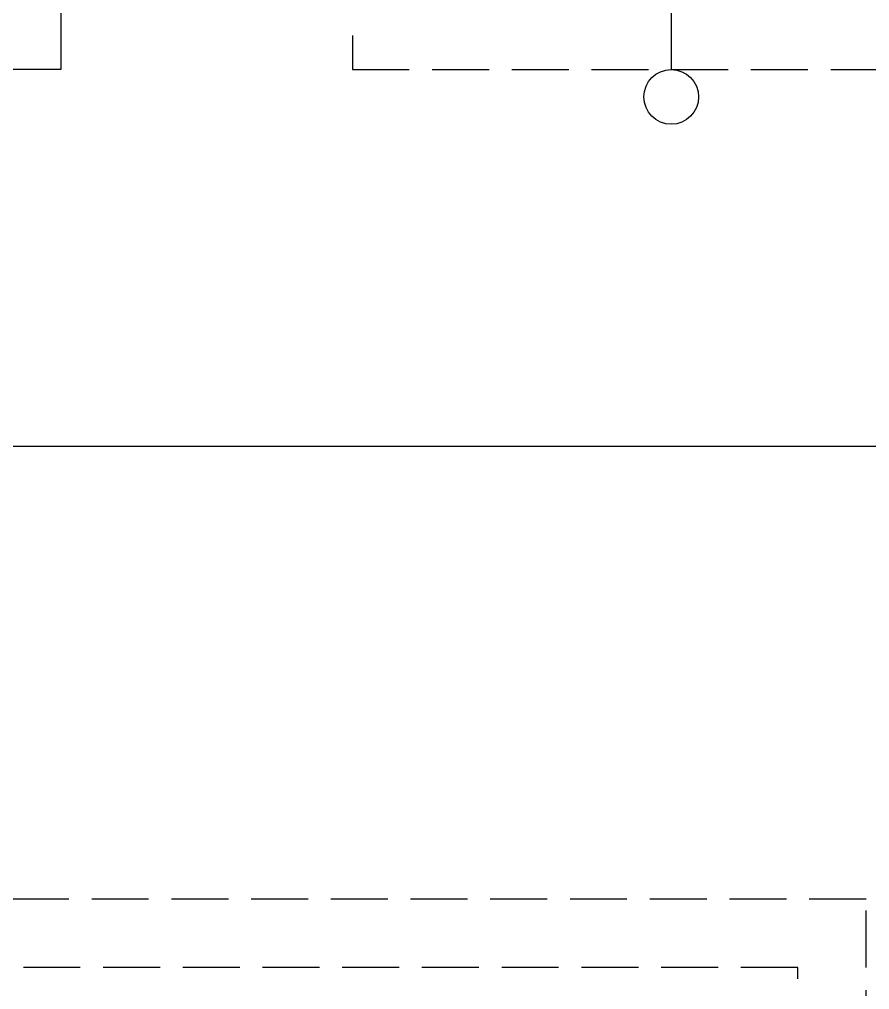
# Model space of a CAD drawing. Header units: millimetres. Extents: x -15 to 66915, y -15 to 18798.
# Drawn here: x 54564 to 58296, y 6525 to 10783 of the extents above; entities that cross this region are included whole.
import ezdxf
from ezdxf.enums import TextEntityAlignment as Align
from ezdxf.xclip import XClip

# ---------------------------------------------------------------- set-up
doc = ezdxf.new("R2010")
doc.units = ezdxf.units.MM
doc.header["$LTSCALE"] = 1000
doc.header["$XCLIPFRAME"] = 2
for name, pattern in [('125-WC-2x1.6+2.65x1.6$0$__DASH', [0.35, 0.25, -0.1]), ('125-家具-标$0$DASH', [0.35, 0.25, -0.1]), ('3#-轴线$0$DOTE', [2.42, 2, -0.2, 0.02, -0.2]), ('DASH', [0.35, 0.25, -0.1])]:
    doc.linetypes.add(name, pattern=pattern)
doc.layers.get('Defpoints').update_dxf_attribs({"color": 4, "linetype": 'DASH'})
for name, color, linetype in [('1#2#楼$0$A-ANNO-AXIS', 3, 'Continuous'), ('125-WC-2x1.6+2.65x1.6$0$A-FLOR-SPCL', 225, 'Continuous'), ('125-WC-2x1.6+2.65x1.6$0$FF-FIXT', 31, 'Continuous'), ('125-WC-2x1.6+2.65x1.6$0$FF-洁具及配件', 31, 'Continuous'), ('125-家具-标$0$DS-HIGH CABINET', 30, 'Continuous'), ('125-家具-标$0$DS-HIGH CABINET--02', 35, 'Continuous'), ('125-家具-标$0$FF-FURN', 51, '125-家具-标$0$DASH'), ('125-家具-标$0$fur', 253, 'Continuous'), ('160-J-MC$0$A-ANNO-HATC-SOLD', 252, 'Continuous'), ('160-J-MC$0$A-DOOR', 51, 'Continuous'), ('160-J-MC$0$A-WALL-BLOK', 131, 'Continuous'), ('160-墙体$0$A-COLU-CONC-HATC', 204, 'Continuous'), ('160-墙体$0$A-WALL-CONC', 9, 'Continuous'), ('160-墙体$0$A-WALL-INSL', 241, 'Continuous'), ('160-墙体-PC$0$A-ANNO-HATC-PATT', 8, 'Continuous'), ('3#-轴线$0$A-ANNO-DOTE', 10, '3#-轴线$0$DOTE'), ('AXIS_TEXT', 7, 'Continuous')]:
    doc.layers.add(name, color=color, linetype=linetype)
doc.styles.add('COMPLEX', font='COMPLEX')
doc.styles.get("Standard").update_dxf_attribs({"font": ''})
doc.styles.get('Standard').set_extended_font_data('SimSun')

# ---------------------------------------------------------------- blocks, each defined once
blk = doc.blocks.new('160-墙体')
at = {"layer": '160-墙体$0$A-COLU-CONC-HATC'}
for points in [[(100, 600), (100, 5200), (-100, 5200), (-100, 600)], [(100, 600), (-100, 600), (-100, -100), (100, 100)], [(100, 100), (-100, -100), (100, -100)]]:
    blk.add_hatch(color=256, dxfattribs=at).paths.add_polyline_path(points)
at = {"layer": '160-墙体$0$A-WALL-CONC'}
for p, q in [((-100, 5200), (-100, 600)), ((100, 600), (100, 5200)), ((-100, 600), (-100, -100)), ((100, 600), (100, 100)), ((100, 100), (100, 100)), ((100, 100), (100, -100)), ((-100, -100), (100, -100))]:
    blk.add_line(p, q, dxfattribs=at)
at = {"layer": '160-墙体$0$A-WALL-INSL'}
for p, q in [((-200, 5200), (-200, 600)), ((-200, 600), (-100, 600))]:
    blk.add_line(p, q, dxfattribs=at)
blk = doc.blocks.new('160-J-MC')
at = {"layer": '160-J-MC$0$A-ANNO-HATC-SOLD'}
blk.add_line((-3350, 100), (-100, 100), dxfattribs=at)
at = {"layer": '160-J-MC$0$A-DOOR'}
blk.add_line((-100, -100), (200, -100), dxfattribs=at)
for points in [[(-3350, -450), (-100, -450), (-100, -100)], [(-3350, -630), (100, -630), (100, -100)], [(-3350, -540), (0, -540), (0, -100)], [(-3350, -720), (200, -720), (200, -100)]]:
    blk.add_lwpolyline(points, dxfattribs=at)
at = {"layer": '160-J-MC$0$A-WALL-BLOK'}
blk.add_line((100, -100), (-100, -100), dxfattribs=at)
at = {"layer": 'Defpoints', "linetype": 'ByBlock'}
for p, q in [((0, 250), (0, -250)), ((-250, 0), (250, 0))]:
    blk.add_line(p, q, dxfattribs=at)
blk = doc.blocks.new('160-家具-标', base_point=(73350, 11050.5))
at = {"layer": 'Defpoints'}
blk.add_lwpolyline([(69750, 11050.5), (73350, 11050.5), (73350, 15350.5), (69750, 15350.5)], close=True, dxfattribs=at)
blk = doc.blocks.new('160-墙体-PC$0$$LinePat$保温板1')
at = {"color": 0}
for p, q in [((0, 0), (16, -20)), ((0, -20), (16, 0))]:
    blk.add_line(p, q, dxfattribs=at)
blk = doc.blocks.new('160-墙体-PC')
at = {"layer": '160-墙体-PC$0$A-ANNO-HATC-PATT'}
for points in [[(-100, 499.9), (-50, 499.9), (-50.1, 4400), (-100.1, 4400)], [(-100.1, 4400), (99.9, 4400), (100, 499.9), (-100, 499.9)], [(50, 499.9), (100, 499.9), (99.9, 4400), (49.9, 4400)]]:
    blk.add_lwpolyline(points, close=True, dxfattribs=at)
at = {"layer": 'Defpoints'}
for p, q in [((0, 0), (-500, 0)), ((0, -500), (0, 0))]:
    blk.add_line(p, q, dxfattribs=at)
at = {"layer": '160-墙体-PC$0$A-ANNO-HATC-PATT', "yscale": 2.5, "zscale": 2.5}
for p, xscale, rotation in [((-50, 3555.7), 2.5129438489576, 270.0000501348407), ((100, 3555.7), 2.51294384895276, 270.0000500931928), ((-50, 3515.4), 2.5129438489576, 270.0000501348407), ((100, 3515.4), 2.51294384895276, 270.0000500931928), ((-50, 3475.2), 2.5129438489576, 270.0000501348407), ((100, 3475.2), 2.51294384895276, 270.0000500931928), ((-50, 3435), 2.5129438489576, 270.0000501348407), ((100, 3435), 2.51294384895276, 270.0000500931928), ((-50, 3394.8), 2.5129438489576, 270.0000501348407), ((100, 3394.8), 2.51294384895276, 270.0000500931928), ((-50, 3354.6), 2.5129438489576, 270.0000501348407), ((100, 3354.6), 2.51294384895276, 270.0000500931928), ((-50, 3314.4), 2.5129438489576, 270.0000501348407), ((100, 3314.4), 2.51294384895276, 270.0000500931928), ((-50, 3274.2), 2.5129438489576, 270.0000501348407), ((100, 3274.2), 2.51294384895276, 270.0000500931928), ((-50, 3234), 2.5129438489576, 270.0000501348407), ((-50, 3193.8), 2.5129438489576, 270.0000501348407), ((100, 3234), 2.51294384895276, 270.0000500931928), ((100, 3193.8), 2.51294384895276, 270.0000500931928), ((-50, 3153.6), 2.5129438489576, 270.0000501348407), ((100, 3153.6), 2.51294384895276, 270.0000500931928), ((-50, 3113.4), 2.5129438489576, 270.0000501348407), ((100, 3113.4), 2.51294384895276, 270.0000500931928), ((-50, 3073.2), 2.5129438489576, 270.0000501348407), ((100, 3073.2), 2.51294384895276, 270.0000500931928), ((-50, 3033), 2.5129438489576, 270.0000501348407), ((100, 3033), 2.51294384895276, 270.0000500931928), ((-50, 2992.8), 2.5129438489576, 270.0000501348407), ((100, 2992.8), 2.51294384895276, 270.0000500931928), ((-50, 2952.5), 2.5129438489576, 270.0000501348407), ((100, 2952.5), 2.51294384895276, 270.0000500931928), ((-50, 2912.3), 2.5129438489576, 270.0000501348407), ((100, 2912.3), 2.51294384895276, 270.0000500931928), ((-50, 2872.1), 2.5129438489576, 270.0000501348407), ((100, 2872.1), 2.51294384895276, 270.0000500931928), ((-50, 2831.9), 2.5129438489576, 270.0000501348407), ((100, 2831.9), 2.51294384895276, 270.0000500931928), ((-50, 2791.7), 2.5129438489576, 270.0000501348407), ((100, 2791.7), 2.51294384895276, 270.0000500931928), ((-50, 2751.5), 2.5129438489576, 270.0000501348407), ((100, 2751.5), 2.51294384895276, 270.0000500931928), ((-50, 2711.3), 2.5129438489576, 270.0000501348407), ((100, 2711.3), 2.51294384895276, 270.0000500931928), ((-50, 2671.1), 2.5129438489576, 270.0000501348407), ((100, 2671.1), 2.51294384895276, 270.0000500931928), ((-50, 2630.9), 2.5129438489576, 270.0000501348407), ((100, 2630.9), 2.51294384895276, 270.0000500931928), ((-50, 2590.7), 2.5129438489576, 270.0000501348407), ((100, 2590.7), 2.51294384895276, 270.0000500931928), ((-50, 2550.5), 2.5129438489576, 270.0000501348407), ((100, 2550.5), 2.51294384895276, 270.0000500931928), ((-50, 2510.3), 2.5129438489576, 270.0000501348407), ((-50, 2470.1), 2.5129438489576, 270.0000501348407), ((100, 2510.3), 2.51294384895276, 270.0000500931928), ((100, 2470.1), 2.51294384895276, 270.0000500931928), ((-50, 2429.9), 2.5129438489576, 270.0000501348407), ((100, 2429.9), 2.51294384895276, 270.0000500931928), ((-50, 2389.7), 2.5129438489576, 270.0000501348407), ((100, 2389.7), 2.51294384895276, 270.0000500931928), ((-50, 2349.4), 2.5129438489576, 270.0000501348407), ((100, 2349.4), 2.51294384895276, 270.0000500931928), ((-50, 2309.2), 2.5129438489576, 270.0000501348407), ((100, 2309.2), 2.51294384895276, 270.0000500931928), ((-50, 2269), 2.5129438489576, 270.0000501348407), ((100, 2269), 2.51294384895276, 270.0000500931928), ((-50, 2228.8), 2.5129438489576, 270.0000501348407), ((100, 2228.8), 2.51294384895276, 270.0000500931928), ((-50, 2188.6), 2.5129438489576, 270.0000501348407), ((100, 2188.6), 2.51294384895276, 270.0000500931928), ((-50, 2148.4), 2.5129438489576, 270.0000501348407), ((100, 2148.4), 2.51294384895276, 270.0000500931928), ((-50, 2108.2), 2.5129438489576, 270.0000501348407), ((100, 2108.2), 2.51294384895276, 270.0000500931928), ((-50, 2068), 2.5129438489576, 270.0000501348407), ((100, 2068), 2.51294384895276, 270.0000500931928), ((-50, 2027.8), 2.5129438489576, 270.0000501348407), ((100, 2027.8), 2.51294384895276, 270.0000500931928), ((-50, 1987.6), 2.5129438489576, 270.0000501348407), ((100, 1987.6), 2.51294384895276, 270.0000500931928), ((-50, 1947.4), 2.5129438489576, 270.0000501348407), ((100, 1947.4), 2.51294384895276, 270.0000500931928), ((-50, 1907.2), 2.5129438489576, 270.0000501348407), ((100, 1907.2), 2.51294384895276, 270.0000500931928), ((-50, 1867), 2.5129438489576, 270.0000501348407), ((100, 1867), 2.51294384895276, 270.0000500931928), ((-50, 1826.8), 2.5129438489576, 270.0000501348407), ((100, 1826.8), 2.51294384895276, 270.0000500931928), ((-50, 1786.5), 2.5129438489576, 270.0000501348407), ((-50, 1746.3), 2.5129438489576, 270.0000501348407), ((100, 1786.5), 2.51294384895276, 270.0000500931928), ((100, 1746.3), 2.51294384895276, 270.0000500931928), ((-50, 1706.1), 2.5129438489576, 270.0000501348407), ((100, 1706.1), 2.51294384895276, 270.0000500931928), ((-50, 1665.9), 2.5129438489576, 270.0000501348407), ((100, 1665.9), 2.51294384895276, 270.0000500931928), ((-50, 1625.7), 2.5129438489576, 270.0000501348407), ((100, 1625.7), 2.51294384895276, 270.0000500931928), ((-50, 1585.5), 2.5129438489576, 270.0000501348407), ((100, 1585.5), 2.51294384895276, 270.0000500931928), ((-50, 1545.3), 2.5129438489576, 270.0000501348407), ((100, 1545.3), 2.51294384895276, 270.0000500931928), ((-50, 1505.1), 2.5129438489576, 270.0000501348407), ((100, 1505.1), 2.51294384895276, 270.0000500931928), ((-50, 1464.9), 2.5129438489576, 270.0000501348407), ((100, 1464.9), 2.51294384895276, 270.0000500931928), ((-50, 1424.7), 2.5129438489576, 270.0000501348407), ((100, 1424.7), 2.51294384895276, 270.0000500931928), ((-50, 1384.5), 2.5129438489576, 270.0000501348407), ((100, 1384.5), 2.51294384895276, 270.0000500931928), ((-50, 1344.3), 2.5129438489576, 270.0000501348407), ((100, 1344.3), 2.51294384895276, 270.0000500931928), ((-50, 1304.1), 2.5129438489576, 270.0000501348407), ((100, 1304.1), 2.51294384895276, 270.0000500931928), ((-50, 1263.9), 2.5129438489576, 270.0000501348407), ((100, 1263.9), 2.51294384895276, 270.0000500931928), ((-50, 1223.6), 2.5129438489576, 270.0000501348407), ((100, 1223.6), 2.51294384895276, 270.0000500931928), ((-50, 1183.4), 2.5129438489576, 270.0000501348407), ((100, 1183.4), 2.51294384895276, 270.0000500931928), ((-50, 1143.2), 2.5129438489576, 270.0000501348407), ((100, 1143.2), 2.51294384895276, 270.0000500931928), ((-50, 1103), 2.5129438489576, 270.0000501348407), ((100, 1103), 2.51294384895276, 270.0000500931928), ((-50, 1062.8), 2.5129438489576, 270.0000501348407), ((-50, 1022.6), 2.5129438489576, 270.0000501348407), ((100, 1062.8), 2.51294384895276, 270.0000500931928), ((100, 1022.6), 2.51294384895276, 270.0000500931928), ((-50, 982.4), 2.5129438489576, 270.0000501348407), ((100, 982.4), 2.51294384895276, 270.0000500931928), ((-50, 942.2), 2.5129438489576, 270.0000501348407), ((100, 942.2), 2.51294384895276, 270.0000500931928), ((-50, 902), 2.5129438489576, 270.0000501348407), ((100, 902), 2.51294384895276, 270.0000500931928), ((-50, 861.8), 2.5129438489576, 270.0000501348407), ((100, 861.8), 2.51294384895276, 270.0000500931928), ((-50, 821.6), 2.5129438489576, 270.0000501348407), ((100, 821.6), 2.51294384895276, 270.0000500931928), ((-50, 781.4), 2.5129438489576, 270.0000501348407), ((100, 781.4), 2.51294384895276, 270.0000500931928), ((-50, 741.2), 2.5129438489576, 270.0000501348407), ((100, 741.2), 2.51294384895276, 270.0000500931928), ((-50, 701), 2.5129438489576, 270.0000501348407), ((100, 701), 2.51294384895276, 270.0000500931928), ((-50, 660.7), 2.5129438489576, 270.0000501348407), ((100, 660.7), 2.51294384895276, 270.0000500931928), ((-50, 620.5), 2.5129438489576, 270.0000501348407), ((100, 620.5), 2.51294384895276, 270.0000500931928), ((-50, 580.3), 2.5129438489576, 270.0000501348407), ((100, 580.3), 2.51294384895276, 270.0000500931928), ((-50, 540.1), 2.5129438489576, 270.0000501348407), ((100, 540.1), 2.51294384895276, 270.0000500931928)]:
    blk.add_blockref('160-墙体-PC$0$$LinePat$保温板1', p, dxfattribs=dict(at, xscale=xscale, rotation=rotation))
blk = doc.blocks.new('1#2#楼$0$GTFBGF')
ref = blk.add_blockref('160-墙体-PC', (-9250, -11300))
XClip(ref).set_block_clipping_path([(13249.9999999997, 5350.000000002), (10449.9999999998, 5350.000000002), (10449.9999999998, 11800.000000002), (-900.0000000002, 11800.000000002), (-900.0000000002, -2099.999999998), (13249.9999999996, -2099.9999999981)])
ref = blk.add_blockref('160-J-MC', (-9250, -11300), dxfattribs=dict(xscale=-1))
XClip(ref).set_block_clipping_path([(-13249.9999999999, 5349.9999999999), (-10450, 5349.9999999999), (-10450, 11800), (900, 11800), (900, -2100), (-13249.9999999998, -2100.0000000002)])
ref = blk.add_blockref('160-墙体', (-9250, -11300))
XClip(ref).set_block_clipping_path([(13249.9999999999, 5349.9999999999), (10450, 5349.9999999999), (10450, 11800), (-900, 11800), (-900, -2100), (13249.9999999998, -2100.0000000002)])
at = {"xscale": -1}
blk.add_blockref('160-家具-标', (-9150, -11200), dxfattribs=at)
blk = doc.blocks.new('_AXISO')
blk.add_circle((0, 0), 0.5)
at = {"layer": 'AXIS_TEXT', "style": 'COMPLEX', "width": 1.041667}
blk.add_attdef('A', text='', height=0.56, dxfattribs=at).set_placement((-0.25, -0.28), (0.25, -0.28), align=Align.FIT)
blk = doc.blocks.new('1#2#楼')
at = {"layer": '1#2#楼$0$A-ANNO-AXIS'}
blk.add_line((57425.5, 11462.7), (57425.5, 10562.7), dxfattribs=at)
at = {"layer": 'Defpoints'}
for points in [[(54745.5, 10562.7), (48345.5, 10562.7), (48345.5, 16762.7), (54745.5, 16762.7)], [(56025.5, 10562.7), (62525.5, 10562.7), (62525.5, 16662.7), (56025.5, 16662.7)]]:
    blk.add_lwpolyline(points, close=True, dxfattribs=at)
ref = blk.add_blockref('1#2#楼$0$GTFBGF', (66675.5, 18562.7))
XClip(ref).set_block_clipping_path([(-9750, -7099.9945538033), (-5050.0000000017, -2799.9999999722)])
at = {"layer": '1#2#楼$0$A-ANNO-AXIS', "xscale": 240, "yscale": 240, "zscale": 240}
blk.add_blockref('_AXISO', (57425.5, 10442.7), dxfattribs=at)
blk = doc.blocks.new('3#-轴线')
at = {"layer": '3#-轴线$0$A-ANNO-DOTE'}
blk.add_lwpolyline([(-3000, -3200), (45757.3, -3200)], dxfattribs=at)
blk = doc.blocks.new('3#~5#楼$0$bghtrb')
blk.add_blockref('3#-轴线', (-21700, 0))
blk = doc.blocks.new('3#~5#楼')
at = {"layer": 'Defpoints', "ltscale": 500}
blk.add_lwpolyline([(31980, 8910), (64650, 8910)], dxfattribs=at)
ref = blk.add_blockref('3#~5#楼$0$bghtrb', (50041.1, 9822.2), dxfattribs=dict(xscale=-1))
XClip(ref).set_block_clipping_path([(-1200, -7200), (3050, -2800)])
blk = doc.blocks.new('125-WC-2x1.6+2.65x1.6$0$A$C096A077C')
at = {"layer": '125-WC-2x1.6+2.65x1.6$0$A-FLOR-SPCL'}
blk.add_line((-182.2, 0), (56.6, 0), dxfattribs=at)
for points in [[(-366, -84), (-534, -84), (-534, 84), (-366, 84)], [(-368.8, -81.2), (-531.2, -81.2), (-531.2, 81.2), (-368.8, 81.2)], [(-30, -60), (-30, 60), (0, 60), (0, -60)], [(-30, -23), (-30, 23), (-150, 23), (-150, -23)], [(-150, 20), (-150, -20), (-30, -20), (-30, 20)]]:
    blk.add_lwpolyline(points, close=True, dxfattribs=at)
for points in [[(-450, -44.8), (-450, 44.8)], [(-405.2, 0), (-494.8, 0)]]:
    blk.add_lwpolyline(points, dxfattribs=at)
blk.add_circle((-450, 0), 11.2, dxfattribs=at)
blk = doc.blocks.new('125-WC-2x1.6+2.65x1.6$0$A$C569A68CE')
at = {"layer": '125-WC-2x1.6+2.65x1.6$0$A-FLOR-SPCL'}
for p, q in [((-17.2, -195.2), (-16.1, -195.2)), ((14, -195.2), (15.1, -195.2))]:
    blk.add_line(p, q, dxfattribs=at)
for points in [[(20.6, 14.3), (16.6, 19.5), (11.4, 23.5), (5.4, 25.9), (-1, 26.8), (-7.5, 25.9), (-13.5, 23.5), (-18.7, 19.5), (-22.7, 14.3), (-25.1, 8.3), (-26, 1.8), (-25.1, -4.6), (-22.7, -10.6), (-18.7, -15.8), (-13.5, -19.8), (-7.6, -22.2), (-6.7, -22.7), (-6, -23.2), (-5.4, -24), (-5, -24.8), (-5, -25.7), (-5, -76.2), (-4.9, -77.3), (-4.6, -78.2), (-3.9, -79), (-3, -79.7), (-2.1, -80), (-1, -80.2), (0, -80), (0.9, -79.7), (1.8, -79), (2.5, -78.2), (2.9, -77.3), (3, -76.2), (3, -25.7), (3, -24.8), (3.3, -24), (3.9, -23.2), (4.6, -22.7), (5.5, -22.2), (11.4, -19.8), (16.6, -15.8), (20.6, -10.6), (23.1, -4.6), (24, 1.8), (23.1, 8.3)], [(20.2, 14), (16.3, 19.1), (11.2, 23), (5.3, 25.4), (-1, 26.3), (-7.3, 25.4), (-13.2, 23), (-18.3, 19.1), (-22.2, 14), (-24.6, 8.1), (-25.5, 1.8), (-24.6, -4.5), (-22.2, -10.4), (-18.3, -15.5), (-13.2, -19.4), (-7.3, -21.8), (-6.4, -22.3), (-5.6, -22.9), (-4.9, -23.8), (-4.5, -24.7), (-4.5, -25.7), (-4.5, -76.2), (-4.4, -77.2), (-4.1, -78), (-3.5, -78.7), (-2.7, -79.3), (-1.9, -79.6), (-1, -79.7), (-0.1, -79.6), (0.7, -79.3), (1.5, -78.7), (2.1, -78), (2.4, -77.2), (2.5, -76.2), (2.5, -25.7), (2.5, -24.7), (2.9, -23.8), (3.6, -22.9), (4.4, -22.3), (5.3, -21.8), (11.2, -19.4), (16.3, -15.5), (20.2, -10.4), (22.6, -4.5), (23.5, 1.8), (22.6, 8.1)], [(16, -16.3), (15, -17.1), (15, -190.2), (14.4, -194.3), (12.8, -198.2), (10.3, -201.5), (7, -204), (3.1, -205.6), (-1, -206.2), (-5.2, -205.6), (-9, -204), (-12.3, -201.5), (-14.9, -198.2), (-16.5, -194.3), (-17, -190.2), (-17, -17.1), (-18, -16.3), (-18, -190.2), (-17.5, -194.6), (-15.8, -198.7), (-13.1, -202.2), (-9.5, -204.9), (-5.4, -206.6), (-1, -207.2), (3.4, -206.6), (7.5, -204.9), (11, -202.2), (13.7, -198.7), (15.4, -194.6), (16, -190.2)], [(15, -17.1), (11.4, -19.8), (5.5, -22.2), (4.6, -22.7), (3.9, -23.2), (3.3, -24), (3, -24.8), (3, -25.7), (3, -76.2), (2.8, -77.9), (1.8, -79), (0.5, -80), (-1.6, -80.2), (-3, -79.7), (-3.9, -79), (-4.9, -77.9), (-5, -76.2), (-5, -25.7), (-5, -24.8), (-5.4, -24), (-6, -23.2), (-6.7, -22.7), (-7.6, -22.2), (-13.5, -19.8), (-17, -17.1), (-17, -190.2), (-16.5, -194.3), (-14.9, -198.2), (-12.3, -201.5), (-9, -204), (-5.2, -205.6), (-1, -206.2), (3.1, -205.6), (7, -204), (10.3, -201.5), (12.8, -198.2), (14.4, -194.3), (15, -190.2)]]:
    blk.add_lwpolyline(points, close=True, dxfattribs=at)
blk.add_lwpolyline([(-13.5, -71.5), (-13.5, -71.3), (-13.5, -71.2), (-13.4, -71), (-13.4, -70.8), (-13.3, -70.6), (-13.2, -70.5), (-13.1, -70.3), (-12.9, -70.1), (-12.8, -70), (-12.6, -69.8), (-12.2, -69.5), (-11.7, -69.2), (-11.1, -68.9), (-10.5, -68.6), (-9.9, -68.3), (-9.2, -68.1), (-7.6, -67.7), (-5.8, -67.4), (-4, -67.2), (-2, -67), (-0.1, -67), (1.9, -67.2), (3.7, -67.4), (5.5, -67.7), (7.1, -68.1), (7.8, -68.3), (8.5, -68.6), (9.1, -68.9), (9.6, -69.2), (10.1, -69.5), (10.5, -69.8), (10.7, -70), (10.9, -70.1), (11, -70.3), (11.1, -70.5), (11.2, -70.6), (11.3, -70.8), (11.4, -71), (11.4, -71.2), (11.5, -71.3), (11.5, -71.5), (11.5, -71.7), (11.4, -71.9), (11.4, -72.1), (11.3, -72.2), (11.2, -72.4), (11.1, -72.6), (11, -72.7), (10.9, -72.9), (10.7, -73.1), (10.5, -73.2), (10.1, -73.6), (9.6, -73.9), (9.1, -74.2), (8.5, -74.4), (7.8, -74.7), (7.1, -74.9), (5.5, -75.4), (3.7, -75.7), (1.9, -75.9), (-0.1, -76), (-2, -76), (-4, -75.9), (-5.8, -75.7), (-7.6, -75.4), (-9.2, -74.9), (-9.9, -74.7), (-10.5, -74.4), (-11.1, -74.2), (-11.7, -73.9), (-12.2, -73.6), (-12.6, -73.2), (-12.8, -73.1), (-12.9, -72.9), (-13.1, -72.7), (-13.2, -72.6), (-13.3, -72.4), (-13.4, -72.2), (-13.4, -72.1), (-13.5, -71.9), (-13.5, -71.7), (-13.5, -71.5)], dxfattribs=at)
blk = doc.blocks.new('125-WC-2x1.6+2.65x1.6$0$A$C05716B03')
at = {"layer": '125-WC-2x1.6+2.65x1.6$0$A-FLOR-SPCL'}
for points in [[(-100, 400), (500, 400), (500, 0), (-100, 0)], [(475, 25), (-75, 25), (-75, 375), (475, 375)]]:
    blk.add_lwpolyline(points, close=True, dxfattribs=at)
for radius in [36, 23]:
    blk.add_circle((200, 192.2), radius, dxfattribs=at)
blk = doc.blocks.new('125-WC-2x1.6+2.65x1.6$0$A$C4A066A6E')
at = {"layer": '125-WC-2x1.6+2.65x1.6$0$FF-FIXT', "color": 8}
blk.add_blockref('125-WC-2x1.6+2.65x1.6$0$A$C569A68CE', (0, 456.5), dxfattribs=at)
at = {"layer": '125-WC-2x1.6+2.65x1.6$0$FF-洁具及配件', "color": 8, "ltscale": 0.01, "xscale": -1}
blk.add_blockref('125-WC-2x1.6+2.65x1.6$0$A$C05716B03', (200, 0), dxfattribs=at)
blk = doc.blocks.new('125-WC-2x1.6+2.65x1.6$0$REWREWR')
at = {"layer": '125-WC-2x1.6+2.65x1.6$0$A-FLOR-SPCL', "linetype": '125-WC-2x1.6+2.65x1.6$0$__DASH', "ltscale": 0.5}
for p, q in [((15260162.3, -510296.4), (15260785.1, -510296.4)), ((15260112.3, -511062.7), (15260112.3, -510346.4)), ((15260190.1, -510351.3), (15260757.4, -510351.3)), ((15260835.1, -510346.4), (15260835.1, -511062.7)), ((15260150.1, -510918.5), (15260150.1, -510391.3)), ((15260797.4, -510918.5), (15260797.4, -510391.3)), ((15260835.1, -510918.1), (15260112.3, -510918.1)), ((15260242.6, -510974.7), (15260242.6, -510964.2)), ((15260323.9, -510949.8), (15260259.2, -510949.8)), ((15260259.2, -510949.8), (15260259.2, -510966.4)), ((15260259.2, -510966.4), (15260323.9, -510966.4)), ((15260323.9, -510966.4), (15260323.9, -510949.8)), ((15260334.3, -510975.9), (15260334.2, -510964.2)), ((15260709.4, -510997.1), (15260709.4, -511027.7)), ((15260792.6, -510997.1), (15260709.4, -510997.1)), ((15260792.6, -511027.7), (15260792.6, -510997.1)), ((15260112.3, -511026.9), (15260709.4, -511026.9)), ((15260112.3, -511062.7), (15260835.1, -511062.7)), ((15260792.6, -511026.9), (15260835.1, -511026.9))]:
    blk.add_line(p, q, dxfattribs=at)
blk.add_lwpolyline([(15260374, -510968.3, 0.185158), (15260369.1, -510955.6, 0.102042), (15260349.7, -510941.2, 0.060862), (15260324.6, -510933.2, 0.047173), (15260290.9, -510930, 0.047173), (15260257.1, -510933.2, 0.060862), (15260232.1, -510941.2, 0.102042), (15260212.6, -510955.6, 0.185158), (15260207.7, -510968.3, 0.185158), (15260212.6, -510981, 0.102042), (15260232.1, -510995.4, 0.060862), (15260257.1, -511003.4, 0.047173), (15260290.9, -511006.6, 0.047173), (15260324.6, -511003.4, 0.060862), (15260349.7, -510995.4, 0.102042), (15260369.1, -510981, 0.185158)], format="xyb", close=True, dxfattribs=at)
for points in [[(15260259.2, -510955.1, 0.008736), (15260256, -510955.8, 0.076276), (15260244.5, -510960.8, 0.259034), (15260242.6, -510964.2, 0.259034)], [(15260242.6, -510964.2, 0.259034), (15260244.5, -510967.6, 0.076276), (15260256, -510972.5, 0.036515), (15260269.5, -510975, 0.026615), (15260288.4, -510976, 0.026615), (15260307.2, -510975, 0.036515), (15260320.8, -510972.5, 0.076276), (15260332.3, -510967.6, 0.259034), (15260334.2, -510964.2, 0.259034), (15260332.3, -510960.8, 0.056762), (15260323.9, -510956.7, 0.036515)], [(15260242.6, -510974.7, 0.259034), (15260244.5, -510978.1, 0.076276), (15260256, -510983.1, 0.036515), (15260269.5, -510985.5, 0.026615), (15260288.4, -510986.5, 0.026615), (15260307.2, -510985.5, 0.036515), (15260320.8, -510983.1, 0.076276), (15260332.3, -510978.1, 0.259034), (15260334.2, -510974.7, 0.078462), (15260334, -510973.5, 0.056762)]]:
    blk.add_lwpolyline(points, format="xyb", dxfattribs=at)
blk.add_circle((15260748.8, -511027.7), 17.5, dxfattribs=at)
for centre, radius, start, end in [((15260162.3, -510346.4), 50, 90, 180), ((15260785.1, -510346.4), 50, 0, 90), ((15260190.1, -510391.3), 40, 90, 180), ((15260757.4, -510391.3), 40, 0, 90)]:
    blk.add_arc(centre, radius, start, end, dxfattribs=at)
at = {"layer": '125-WC-2x1.6+2.65x1.6$0$A-FLOR-SPCL', "linetype": '125-WC-2x1.6+2.65x1.6$0$__DASH', "ltscale": 0.5, "width": 0.8, "flags": 9}
for tag in ['YSIZE', 'XSIZE']:
    blk.add_attdef(tag, (15260490.1, -511062.7), '', height=0.5, rotation=180, dxfattribs=at)
blk = doc.blocks.new('125-WC-2x1.6+2.65x1.6$0$A$C446C3F73')
at = {"layer": '125-WC-2x1.6+2.65x1.6$0$A-FLOR-SPCL'}
blk.add_lwpolyline([(-50, -50), (50, -50), (50, 50), (-50, 50)], close=True, dxfattribs=at)
for centre, radius in [((-39.1, 39.1), 4), ((39.1, 39.1), 4), ((0, 0), 40), ((-39.1, -39.1), 4), ((39.1, -39.1), 4)]:
    blk.add_circle(centre, radius, dxfattribs=at)
blk = doc.blocks.new('125-WC-2x1.6+2.65x1.6$0$dfghrtjrtuj6')
at = {"layer": '125-WC-2x1.6+2.65x1.6$0$A-FLOR-SPCL'}
for points in [[(-217, 0, 0.071142), (-213, -58.1, 0.019152), (-192.8, -212.4, 0.090609), (-149, -404.1, 0.163158), (-38.2, -508, 0.273043), (72.6, -489.5, 0.094885), (149, -404.1, 0.090609), (192.8, -212.4, 0.019152), (213, -58.1, 0.071142), (217, 0)], [(-165, -12.4, 0.180688), (-197.1, -185.5, -4.705295)], [(-106.5, -6.4, 0.237416), (-193.6, -207.9, -3.87225)], [(-61.3, -50.9), (-61.5, -31.5, 1.018669), (-84.1, -31.5), (-85.1, -51.1)], [(61.3, -50.9), (61.5, -31.5, -1.018669), (84.1, -31.5), (85.1, -51.1)], [(106.5, -6.4, -0.237416), (193.6, -207.9, 3.87225)], [(165, -12.4, -0.180688), (197.1, -185.5, 4.705295)], [(-119.9, -51.4, 0.129606), (-179.5, -259.3, 0.211204), (-80.1, -482.5, 2.252949)], [(105.7, -51.3, -0.095348), (165.9, -224.7, -0.180567), (119.8, -417.3, -0.059956), (65.2, -480.7, -0.149733), (0, -503.9, -0.149733), (-65.2, -480.7, -0.059956), (-119.9, -417.3, -0.180567), (-165.9, -224.7, -0.095348), (-105.7, -51.3, 0.095348)], [(119.9, -51.4, -0.129606), (179.5, -259.3, -0.211204), (80.1, -482.5, -2.252949)]]:
    blk.add_lwpolyline(points, format="xyb", dxfattribs=at)
blk.add_lwpolyline([(-119.9, -51.4), (119.9, -51.4)], dxfattribs=at)
blk = doc.blocks.new('125-WC-2x1.6+2.65x1.6')
at = {"layer": '125-WC-2x1.6+2.65x1.6$0$A-FLOR-SPCL'}
for p, q in [((3320, -970), (2130, -970)), ((1030, -1370), (1970, -1370)), ((990, -1930), (990, -1730)), ((1770, -1930), (990, -1930))]:
    blk.add_line(p, q, dxfattribs=at)
for points in [[(1030, -1570), (1970, -1570), (1970, -30), (30, -30), (30, -1220), (1030, -1220)], [(994.7, -542.8), (1004.7, -542.8), (1004.7, -1137.8), (994.7, -1137.8)], [(1009, -625), (1019, -625), (1019, -1220), (1009, -1220)], [(716, -1250), (934, -1250), (934, -1584), (716, -1584)], [(1279.8, -1413.6), (1720.2, -1413.6), (1720.2, -1525.9), (1279.8, -1525.9)], [(2130, -1570), (3320, -1570), (3320, -1410), (2130, -1410)], [(2150, -1550), (3300, -1550), (3300, -1430), (2150, -1430)], [(30, -1730), (2620, -1730), (2620, -3270), (30, -3270)], [(947.9, -1730), (957.9, -1730), (957.9, -2500), (947.9, -2500)], [(990, -1890), (2620, -1890), (2620, -1730), (990, -1730)], [(1010, -1870), (2600, -1870), (2600, -1750), (1010, -1750)], [(966.4, -1945.7), (976.4, -1945.7), (976.4, -2715.7), (966.4, -2715.7)]]:
    blk.add_lwpolyline(points, close=True, dxfattribs=at)
for points in [[(970, -30), (970, -1220)], [(1030, -30), (1030, -1220)], [(2100, -950), (2130, -950), (2130, -1570), (3320, -1570), (3320, -970), (3450, -970), (3450, -1000.4)], [(934, -1250), (716, -1584)], [(716, -1250), (934, -1584)], [(930.5, -3270), (930.5, -1730)], [(990, -3270), (990, -1730)], [(1770, -1730), (2620, -1730), (2620, -2330), (1770, -2330), (1770, -1930)]]:
    blk.add_lwpolyline(points, dxfattribs=at)
at = {"layer": '125-WC-2x1.6+2.65x1.6$0$A-FLOR-SPCL', "linetype": '125-WC-2x1.6+2.65x1.6$0$__DASH', "ltscale": 0.5}
blk.add_lwpolyline([(1612.7, -1886.4), (1172.3, -1886.4), (1172.3, -1774.1), (1612.7, -1774.1)], close=True, dxfattribs=at)
at = {"layer": 'Defpoints'}
for points in [[(0, 0), (2000, 0), (2000, -1600), (0, -1600)], [(0, -1700), (2650, -1700), (2650, -3300), (0, -3300)]]:
    blk.add_lwpolyline(points, close=True, dxfattribs=at)
at = {"layer": '125-WC-2x1.6+2.65x1.6$0$A-FLOR-SPCL'}
for name, p, rotation in [('125-WC-2x1.6+2.65x1.6$0$A$C096A077C', (450, -1220), 270), ('125-WC-2x1.6+2.65x1.6$0$A$C4A066A6E', (2724, -1086.7), 180), ('125-WC-2x1.6+2.65x1.6$0$A$C096A077C', (480, -1730), 90)]:
    blk.add_blockref(name, p, dxfattribs=dict(at, rotation=rotation))
at = {"layer": '125-WC-2x1.6+2.65x1.6$0$A-FLOR-SPCL', "xscale": -1}
for name, p, rotation in [('125-WC-2x1.6+2.65x1.6$0$dfghrtjrtuj6', (1502.5, -1370), 180), ('125-WC-2x1.6+2.65x1.6$0$A$C446C3F73', (450, -1150), 270), ('125-WC-2x1.6+2.65x1.6$0$A$C446C3F73', (1080, -1320), 270), ('125-WC-2x1.6+2.65x1.6$0$A$C446C3F73', (480, -1780), 270), ('125-WC-2x1.6+2.65x1.6$0$A$C446C3F73', (1040, -1980), 270)]:
    blk.add_blockref(name, p, dxfattribs=dict(at, rotation=rotation))
at = {"layer": '125-WC-2x1.6+2.65x1.6$0$A-FLOR-SPCL'}
blk.add_blockref('125-WC-2x1.6+2.65x1.6$0$A$C4A066A6E', (2199.2, -2212.4), dxfattribs=at)
at = {"layer": '125-WC-2x1.6+2.65x1.6$0$A-FLOR-SPCL', "xscale": -1}
blk.add_blockref('125-WC-2x1.6+2.65x1.6$0$A$C446C3F73', (2800, -1839.7), dxfattribs=at)
at = {"layer": '125-WC-2x1.6+2.65x1.6$0$A-FLOR-SPCL', "xscale": -0.830108359133127, "yscale": 0.830108359133127, "zscale": 0.830108359133127, "rotation": 270}
blk.add_blockref('125-WC-2x1.6+2.65x1.6$0$REWREWR', (427017.4, -12670026.1), dxfattribs=at)
at = {"layer": '125-WC-2x1.6+2.65x1.6$0$FF-洁具及配件', "xscale": -1}
blk.add_blockref('125-WC-2x1.6+2.65x1.6$0$dfghrtjrtuj6', (1390, -1930), dxfattribs=at)
blk = doc.blocks.new('*U428')
at = {"layer": '125-家具-标$0$DS-HIGH CABINET', "ltscale": 20}
blk.add_lwpolyline([(0, 0), (0, -600), (1600.1, -600), (1600.1, 0)], close=True, dxfattribs=at)
at = {"layer": '125-家具-标$0$DS-HIGH CABINET--02', "linetype": '125-家具-标$0$DASH', "ltscale": 300}
for points in [[(20, -25), (20, -580), (1580.1, -580), (1580.1, -25)], [(35, -282.5), (20, -282.5), (20, -317.5), (35, -317.5)], [(1565.1, -287.5), (35, -287.5), (35, -312.5), (1565.1, -312.5)], [(1580.1, -282.5), (1565.1, -282.5), (1565.1, -317.5), (1580.1, -317.5)]]:
    blk.add_lwpolyline(points, close=True, dxfattribs=at)
for points in [[(135.6, -93.9), (36.9, -472.2), (57, -477.4), (119.8, -300), (151.6, -96.5), (135.6, -93.9)], [(156.2, -96.6), (156.2, -487.5), (176.9, -487.5), (192.9, -300), (172.4, -95), (156.2, -96.6)], [(289, -93.9), (190.4, -472.2), (210.4, -477.4), (273.2, -300), (305, -96.5), (289, -93.9)], [(405.6, -93.9), (306.9, -472.2), (327, -477.4), (389.8, -300), (421.6, -96.5), (405.6, -93.9)], [(426.2, -96.6), (426.2, -487.5), (446.9, -487.5), (462.9, -300), (442.4, -95), (426.2, -96.6)], [(559, -93.9), (460.4, -472.2), (480.4, -477.4), (543.2, -300), (575, -96.5), (559, -93.9)], [(675.6, -93.9), (576.9, -472.2), (597, -477.4), (659.8, -300), (691.6, -96.5), (675.6, -93.9)], [(696.2, -96.6), (696.2, -487.5), (716.9, -487.5), (732.9, -300), (712.4, -95), (696.2, -96.6)], [(829, -93.9), (730.4, -472.2), (750.4, -477.4), (813.2, -300), (845, -96.5), (829, -93.9)], [(945.6, -93.9), (846.9, -472.2), (867, -477.4), (929.8, -300), (961.6, -96.5), (945.6, -93.9)], [(966.2, -96.6), (966.2, -487.5), (986.9, -487.5), (1002.9, -300), (982.4, -95), (966.2, -96.6)], [(1099, -93.9), (1000.4, -472.2), (1020.4, -477.4), (1083.2, -300), (1115, -96.5), (1099, -93.9)], [(1215.6, -93.9), (1116.9, -472.2), (1137, -477.4), (1199.8, -300), (1231.6, -96.5), (1215.6, -93.9)], [(1236.2, -96.6), (1236.2, -487.5), (1256.9, -487.5), (1272.9, -300), (1252.4, -95), (1236.2, -96.6)], [(1369, -93.9), (1270.4, -472.2), (1290.4, -477.4), (1353.2, -300), (1385, -96.5), (1369, -93.9)]]:
    blk.add_lwpolyline(points, dxfattribs=at)
blk = doc.blocks.new('125-家具-标$0$JR_Circles_Lignet_Roset_GR_365')
at = {"layer": '125-家具-标$0$FF-FURN', "linetype": '125-家具-标$0$DASH', "ltscale": 300}
for radius in [182.5, 177.5]:
    blk.add_circle((0, 0), radius, dxfattribs=at)
at = {"layer": '125-家具-标$0$fur', "linetype": '125-家具-标$0$DASH', "ltscale": 300}
for p, q in [((19.4, 0), (-19.4, 0)), ((0, 19.4), (0, -19.4))]:
    blk.add_line(p, q, dxfattribs=at)
for points in [[(-109.5, 10), (-104.5, 10, -0.908893), (104.5, 10), (109.5, 10, 0.912871)], [(-48.9, 10), (-109.5, 10, 0.022763), (-110, 0, 0.022763), (-109.5, -10), (-48.9, -10)], [(48.9, 10), (109.5, 10, -0.022763), (110, 0, -0.022763), (109.5, -10), (48.9, -10)], [(109.5, -10), (104.5, -10, -0.908893), (-104.5, -10), (-109.5, -10, 0.912871)]]:
    blk.add_lwpolyline(points, format="xyb", close=True, dxfattribs=at)
for points in [[(-43.9, 10), (-48.9, 10), (-48.9, -10), (-43.9, -10)], [(43.9, 10), (48.9, 10), (48.9, -10), (43.9, -10)]]:
    blk.add_lwpolyline(points, close=True, dxfattribs=at)
blk = doc.blocks.new('125-家具-标')
at = {"layer": '125-家具-标$0$FF-FURN', "ltscale": 300}
for points in [[(581.9, -200.4), (151.9, -200.4), (151.9, -650.2), (581.9, -650.2)], [(581.9, -2300), (151.9, -2300), (151.9, -1850.2), (581.9, -1850.2)]]:
    blk.add_lwpolyline(points, close=True, dxfattribs=at)
at = {"layer": '125-家具-标$0$FF-FURN', "linetype": '125-家具-标$0$DASH', "ltscale": 300}
blk.add_lwpolyline([(151.9, -1772.3), (151.9, -1850.2), (100, -1850.2), (100, -650.2), (151.9, -650.2), (151.9, -728.1, -0.414214), (229.9, -650.2), (2018.8, -650.2, -0.414214), (2096.7, -728.1), (2096.7, -1772.3, -0.414214), (2018.8, -1850.2), (229.9, -1850.2, -0.414214)], format="xyb", close=True, dxfattribs=at)
at = {"layer": '125-家具-标$0$fur'}
for p, q in [((619.4, -650.2), (619.4, -1401.3)), ((801.2, -650.2), (801.2, -1668.4)), ((151.9, -1772.3), (151.9, -728.1)), ((567.5, -942.1), (203.9, -942.1)), ((203.9, -942.1), (203.9, -1558.3)), ((567.5, -1558.3), (567.5, -942.1)), ((203.9, -1558.3), (567.5, -1558.3)), ((953.5, -1849.8), (692.7, -1540.3))]:
    blk.add_line(p, q, dxfattribs=at)
for centre, radius, start, end in [((385.7, -318.8), 649.3, 253.7398, 286.2602), ((931.1, -1339.5), 311.7, 180, 220.1059), ((931.1, -1401.3), 311.7, 180, 193.3928), ((1656, -1228.7), 1056.9, 193.3928, 216.0202), ((385.7, -2181.6), 649.3, 73.7398, 106.2602)]:
    blk.add_arc(centre, radius, start, end, dxfattribs=at)
at = {"layer": 'Defpoints'}
blk.add_lwpolyline([(100, -100), (100, -11000), (10350, -11000), (10350, -7200), (9150, -7200), (9150, -4900), (7650, -4900), (7650, -3100), (8600, -3100), (8600, -100)], close=True, dxfattribs=at)
at = {"extrusion": (0, 0, -1), "xscale": 0.8321917809080333, "yscale": 0.8321917809080333, "zscale": -0.8321917809080333, "rotation": 180}
blk.add_blockref('125-家具-标$0$JR_Circles_Lignet_Roset_GR_365', (-366.9, -425.3), dxfattribs=at)
at = {"extrusion": (0, 0, -1), "xscale": -0.8321917809080333, "yscale": 0.8321917809080333, "zscale": -0.8321917809080333}
blk.add_blockref('125-家具-标$0$JR_Circles_Lignet_Roset_GR_365', (-366.9, -2075.1), dxfattribs=at)
at = {"ltscale": 400}
blk.add_blockref('*U428', (100, -2500), dxfattribs=at)
blk = doc.blocks.new('125-墙体-无障碍')
ref = blk.add_blockref('125-WC-2x1.6+2.65x1.6', (100, -3300))
XClip(ref).set_block_clipping_path([(0, -1600), (3350, 0)])
ref = blk.add_blockref('125-家具-标', (0, 0))
XClip(ref).set_block_clipping_path([(3550.0000000001, -11000), (10350.0000000001, -11000), (10350.0000000001, -7350), (8999.9999999753, -7350.0621070651), (9000.0000000001, -6450), (4150.0000000001, -6450), (4150, -3675), (6500.0000000001, -3675), (6500, -5375.0006341737), (7650.0000000002, -5374.9993658263), (7650.0000000001, -3300), (3300.0000000002, -3300), (3300.0000000002, -100), (100, -100), (100.0036948323, -3099.9997822046), (99.9999309191, -4900), (3550.0000000001, -4900)])
at = {"layer": 'Defpoints'}
for points in [[(3550, -11000), (10350, -11000), (10350, -7350), (9000, -7350.1), (9000, -6450), (4150, -6450), (4150, -3675), (6500, -3675), (6500, -5375), (7650, -5375), (7650, -3300), (3300, -3300), (3300, -100), (100, -100), (100, -3100), (100, -4900), (3550, -4900)], [(2200, -4900), (3450, -4900), (3450, -3300), (2200, -3300)]]:
    blk.add_lwpolyline(points, close=True, dxfattribs=at)
blk = doc.blocks.new('厨卫大样-无障碍')
ref = blk.add_blockref('125-墙体-无障碍', (54881.1, 10722.2))
XClip(ref).set_block_clipping_path([(-800, -8100.0000000001), (2500, -8100.0000000001), (2500, -5949.9999999998), (3100, -5949.9999999998), (3100, -5049.9999999998), (2500, -5049.9999999998), (2500, -4700), (-800, -4700)])
at = {"layer": 'Defpoints'}
for points in [[(53181.1, 1722.2), (58281.1, 1722.2), (58281.1, 6922.2), (53181.1, 6922.2)], [(53481.1, 2022.2), (57981.1, 2022.2), (57981.1, 6622.2), (53481.1, 6622.2)]]:
    blk.add_lwpolyline(points, close=True, dxfattribs=at)

msp = doc.modelspace()

# ---------------------------------------------------------------- block references
msp.add_blockref('1#2#楼', (0, 0))

# ---------------------------------------------------------------- next in the draw order: block references
msp.add_blockref('3#~5#楼', (0, 0))

# ---------------------------------------------------------------- next in the draw order: block references
msp.add_blockref('厨卫大样-无障碍', (0, 0))

# ---------------------------------------------------------------- next in the draw order: linework, layer by layer
msp.add_lwpolyline([(31980, 8910), (64650, 8910)])

doc.saveas('drawing.dxf')
